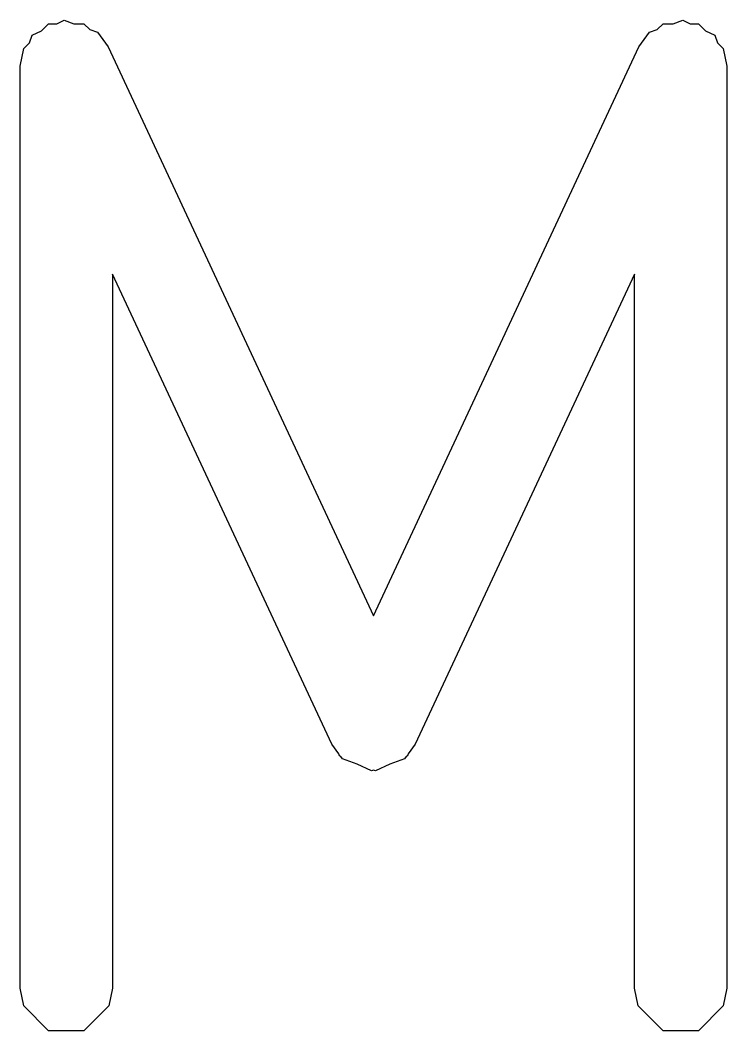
# Model space of a CAD drawing. Header units: millimetres. Extents: x 4 to 152, y 19 to 149.
# Drawn here: x 108.504 to 109.271, y 144.081 to 145.178 of the extents above; entities that cross this region are included whole.
import ezdxf

# ---------------------------------------------------------------- set-up
doc = ezdxf.new("R2010")
doc.units = ezdxf.units.MM
doc.layers.add('F.Silkscreen', color=41, linetype='CONTINUOUS', true_color=0xf2eda1)

msp = doc.modelspace()

# ---------------------------------------------------------------- linework, layer by layer
at = {"layer": 'F.Silkscreen', "linetype": 'CONTINUOUS'}
for p, q in [((108.526975, 145.166001), (108.53475, 145.173775)), ((108.53475, 145.173775), (108.543635, 145.173775)), ((108.543635, 145.173775), (108.551688, 145.177533)), ((108.551688, 145.177533), (108.562023, 145.173775)), ((108.562023, 145.173775), (108.573018, 145.173775)), ((108.573018, 145.173775), (108.5793, 145.167493)), ((109.195133, 145.167493), (109.201416, 145.173775)), ((109.201416, 145.173775), (109.212411, 145.173775)), ((109.212411, 145.173775), (109.222746, 145.177533)), ((109.222746, 145.177533), (109.230799, 145.173775)), ((109.230799, 145.173775), (109.239684, 145.173775)), ((109.239684, 145.173775), (109.247458, 145.166001)), ((108.51701, 145.16135), (108.526975, 145.166001)), ((108.5793, 145.167493), (108.587653, 145.164455)), ((108.587653, 145.164455), (108.599193, 145.148725)), ((109.175241, 145.148726), (109.186781, 145.164455)), ((109.186781, 145.164455), (109.195133, 145.167493)), ((109.247458, 145.166001), (109.257424, 145.16135)), ((108.50769, 145.146715), (108.513972, 145.152998)), ((108.513972, 145.152998), (108.51701, 145.16135)), ((109.257424, 145.16135), (109.260461, 145.152998)), ((109.260461, 145.152998), (109.266744, 145.146715)), ((108.503884, 145.127581), (108.50769, 145.146715)), ((108.599193, 145.148725), (108.887216, 144.531531)), ((108.887216, 144.531531), (109.175241, 145.148726)), ((109.266744, 145.146715), (109.27055, 145.127581)), ((108.503884, 144.127581), (108.503884, 145.127581)), ((109.27055, 145.127581), (109.27055, 144.127581)), ((108.841908, 144.392151), (108.603884, 144.902204)), ((108.603884, 144.902204), (108.603884, 144.127581)), ((109.17055, 144.902204), (108.932526, 144.392152)), ((109.17055, 144.127581), (109.17055, 144.902204)), ((108.84953, 144.381762), (108.841908, 144.392151)), ((108.932526, 144.392152), (108.924903, 144.381763)), ((108.850343, 144.379527), (108.84953, 144.381762)), ((108.8516, 144.378941), (108.850343, 144.379527)), ((108.853448, 144.376422), (108.8516, 144.378941)), ((108.86952, 144.370578), (108.853448, 144.376422)), ((108.920986, 144.376422), (108.904913, 144.370578)), ((108.922833, 144.378941), (108.920986, 144.376422)), ((108.924091, 144.379527), (108.922833, 144.378941)), ((108.924903, 144.381763), (108.924091, 144.379527)), ((108.885021, 144.363344), (108.86952, 144.370578)), ((108.887217, 144.364143), (108.885021, 144.363344)), ((108.889413, 144.363344), (108.887217, 144.364143)), ((108.904913, 144.370578), (108.889413, 144.363344)), ((108.50769, 144.108447), (108.503884, 144.127581)), ((108.603884, 144.127581), (108.600078, 144.108447)), ((109.174356, 144.108447), (109.17055, 144.127581)), ((109.27055, 144.127581), (109.266744, 144.108447)), ((108.53475, 144.081387), (108.50769, 144.108447)), ((108.600078, 144.108447), (108.573018, 144.081387)), ((109.201416, 144.081387), (109.174356, 144.108447)), ((109.266744, 144.108447), (109.239684, 144.081387)), ((108.573018, 144.081387), (108.53475, 144.081387)), ((109.239684, 144.081387), (109.201416, 144.081387))]:
    msp.add_line(p, q, dxfattribs=at)

doc.saveas('drawing.dxf')
